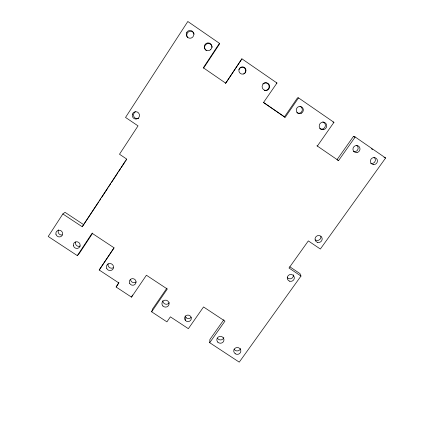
<?xml version="1.0" encoding="UTF-8"?>
<svg xmlns="http://www.w3.org/2000/svg" width="430" height="430" viewBox="0 0 430 430"><rect width="100%" height="100%" fill="white"/><g stroke="black" fill="none" stroke-linecap="round" stroke-linejoin="round"><path stroke-width="0.64" d="M289.793 266.772L300 273.625L300.978 276.055L239.257 362.146L209.7 342.705L209.915 339.458L223.81 319.764M185.405 320.468A3.376 3.257 9.7 0 1 187.292 315.142A3.376 3.257 9.7 0 1 191.135 319.436A3.376 3.257 9.7 0 1 185.405 320.468L185.937 317.501M209.7 342.705L224.949 321.108L203.541 306.956L188.367 328.671L170.387 316.846L166.921 321.86L151.639 311.82L152.607 308.96L166.926 288.095M118.9 282.467L116.121 287.03L131.516 297.146L132.499 295.007M241.907 58.824L225.696 83.227L241.907 58.824L276.968 83.017L263.515 102.517L284.913 117.218M239.316 68.773L239.499 68.478M83.57 224.605L65.005 212.323L62.855 213.952L48.219 236.489L77.33 255.635L79.27 253.48L92.746 233.049M62.855 213.952L82.227 226.76L126.651 159.041L119.497 154.236L138.035 125.872L125.533 117.428L187.824 21.5L219.45 43.322L219.542 43.962L203.626 68.08L203.315 67.773L219.45 43.322M98.583 202.197L82.227 226.76M99.314 201.084L100.776 198.853M101.507 197.736L108.086 187.706M108.817 186.593L110.644 183.809M111.375 182.691L117.96 172.661M118.691 171.549L120.518 168.764M121.249 167.646L125.27 161.519M126.001 160.401L126.732 159.288M77.33 255.635L92.079 233.27L114.041 247.793L99.212 270.029L118.863 282.956L116.121 287.03M114.047 247.927L99.212 270.029M131.516 297.146L146.404 275.232L167.291 289.03L151.639 311.82M284.386 116.976L297.549 97.787L298.533 97.895L333.938 122.33L317.362 146.049L316.948 145.791L338.555 160.594L355.212 137.009L385.619 157.993L320.35 249.029L308.326 240.907L289.003 268.019L300.978 276.055M298.533 97.895L285.176 117.342L263.687 102.576M355.212 137.009L353.476 136.374L337.05 159.648L338.555 160.594M244.213 67.795L244.46 67.489M276.28 83.114L276.968 83.017M332.971 122.039L333.938 122.33M384.012 157.31L385.619 157.993M203.315 67.773L225.691 83.162M353.476 136.374L354.567 137.127M371.477 148.796L372.568 149.549M138.702 118.304A3.639 3.569 65.6 0 1 133.891 116.632A3.639 3.569 65.6 0 1 135.471 111.784M320.882 236.392A3.553 3.456 -21.8 0 1 315.346 239.902M293.405 274.829A3.504 3.402 -11.7 0 1 287.272 277.678M136.111 281.924A3.354 3.252 22 0 1 130.553 279.199M169.312 302.709A3.547 3.44 14.4 0 1 162.75 300.731M191.205 317.227A3.333 3.22 9.7 0 1 185.174 315.996M223.847 337.598A3.531 3.397 4 0 1 217.36 338.163M80.249 246.057A3.386 3.273 34.2 0 1 75.503 241.982M113.219 267.831A3.58 3.467 27.2 0 1 108.059 263.714M300.011 106.403A3.558 3.483 -55.6 0 1 301.914 111.322A3.558 3.483 -55.6 0 1 296.791 112.676M262.837 83.877A3.8 3.725 -67.7 0 1 267.632 83.603A3.8 3.725 -67.7 0 1 268.669 88.344A3.8 3.725 -67.7 0 1 264.23 90.262M238.903 69.612A3.585 3.515 -76.3 0 1 244.573 68.08A3.585 3.515 -76.3 0 1 243.74 73.987M206.384 50.649A3.843 3.752 -86.4 0 1 204.89 45.956A3.843 3.752 -86.4 0 1 209.141 43.618A3.843 3.752 -86.4 0 1 212.114 47.499M356.76 145.372A3.542 3.435 -42.5 0 1 353.476 151.548M322.833 121.846A3.773 3.682 -49.2 0 1 325.015 126.963A3.773 3.682 -49.2 0 1 319.624 128.591M62.183 234.963A3.402 3.279 37.3 0 1 58.604 229.824M240.531 348.596A3.526 3.386 1.5 0 1 234.049 349.155M187.808 37.743A3.859 3.757 89.7 0 1 188.754 31.702A3.859 3.757 89.7 0 1 194.188 34.212M373.987 157.246A3.537 3.418 -39.9 0 1 370.681 163.395M132.418 114.186A3.687 3.617 65.3 0 0 136.616 118.992A3.687 3.617 65.3 0 0 138.573 112.972A3.687 3.617 65.3 0 0 132.418 114.186M289.578 281.166A3.553 3.445 -11.6 0 0 294.292 277.275A3.553 3.445 -11.6 0 0 288.519 275.291A3.553 3.445 -11.6 0 0 289.578 281.166M317.362 242.316A3.601 3.499 -21.6 0 0 322.145 238.349A3.601 3.499 -21.6 0 0 316.324 236.339A3.601 3.499 -21.6 0 0 317.362 242.316M162.9 305.993A3.596 3.483 14.3 0 0 168.947 304.666A3.596 3.483 14.3 0 0 164.658 300.226A3.596 3.483 14.3 0 0 162.9 305.993M129.65 283.365A3.397 3.295 21.9 0 0 135.504 283.805A3.397 3.295 21.9 0 0 132.854 278.64A3.397 3.295 21.9 0 0 129.65 283.365M217.779 342.124A3.574 3.44 4 0 0 223.815 340.823A3.574 3.44 4 0 0 219.596 336.437A3.574 3.44 4 0 0 217.779 342.124M106.823 268.691A3.628 3.515 27.1 0 0 113.063 268.933A3.628 3.515 27.1 0 0 110.016 263.509A3.628 3.515 27.1 0 0 106.823 268.691M73.433 245.718A3.435 3.316 34.1 0 0 79.045 247.637A3.435 3.316 34.1 0 0 77.771 241.934A3.435 3.316 34.1 0 0 73.433 245.718M267.637 89.972A3.849 3.779 -67.6 0 0 267.933 83.323A3.849 3.779 -67.6 0 0 262.112 86.468A3.849 3.779 -67.6 0 0 267.637 89.972M301.29 113.235A3.607 3.526 -55.4 0 0 301.844 107.048A3.607 3.526 -55.4 0 0 296.259 109.763A3.607 3.526 -55.4 0 0 301.29 113.235M210.716 49.622A3.897 3.8 -86.4 0 0 209.222 43.054A3.897 3.8 -86.4 0 0 204.417 47.682A3.897 3.8 -86.4 0 0 210.716 49.622M244.761 73.24A3.639 3.564 -76.3 0 0 243.627 67.069A3.639 3.564 -76.3 0 0 238.935 71.203A3.639 3.564 -76.3 0 0 244.761 73.24M323.736 129.591A3.827 3.73 -48.9 0 0 325.784 123.319A3.827 3.73 -48.9 0 0 319.388 124.802A3.827 3.73 -48.9 0 0 323.736 129.591M357.029 152.516A3.59 3.483 -42.3 0 0 359.211 146.737A3.59 3.483 -42.3 0 0 353.159 147.893A3.59 3.483 -42.3 0 0 357.029 152.516M55.938 234.2A3.445 3.322 37.2 0 0 61.565 236.124A3.445 3.322 37.2 0 0 60.264 230.394A3.445 3.322 37.2 0 0 55.938 234.2M235.398 353.825A3.569 3.424 1.6 0 0 240.875 351.079A3.569 3.424 1.6 0 0 235.645 347.897A3.569 3.424 1.6 0 0 235.398 353.825M186.797 32.277A3.913 3.805 89.6 0 0 189.926 38.243A3.913 3.805 89.6 0 0 193.387 32.476A3.913 3.805 89.6 0 0 186.797 32.277M373.541 164.577A3.585 3.467 -39.8 0 0 377.148 159.535A3.585 3.467 -39.8 0 0 371.058 159.1A3.585 3.467 -39.8 0 0 373.541 164.577"/></g></svg>
